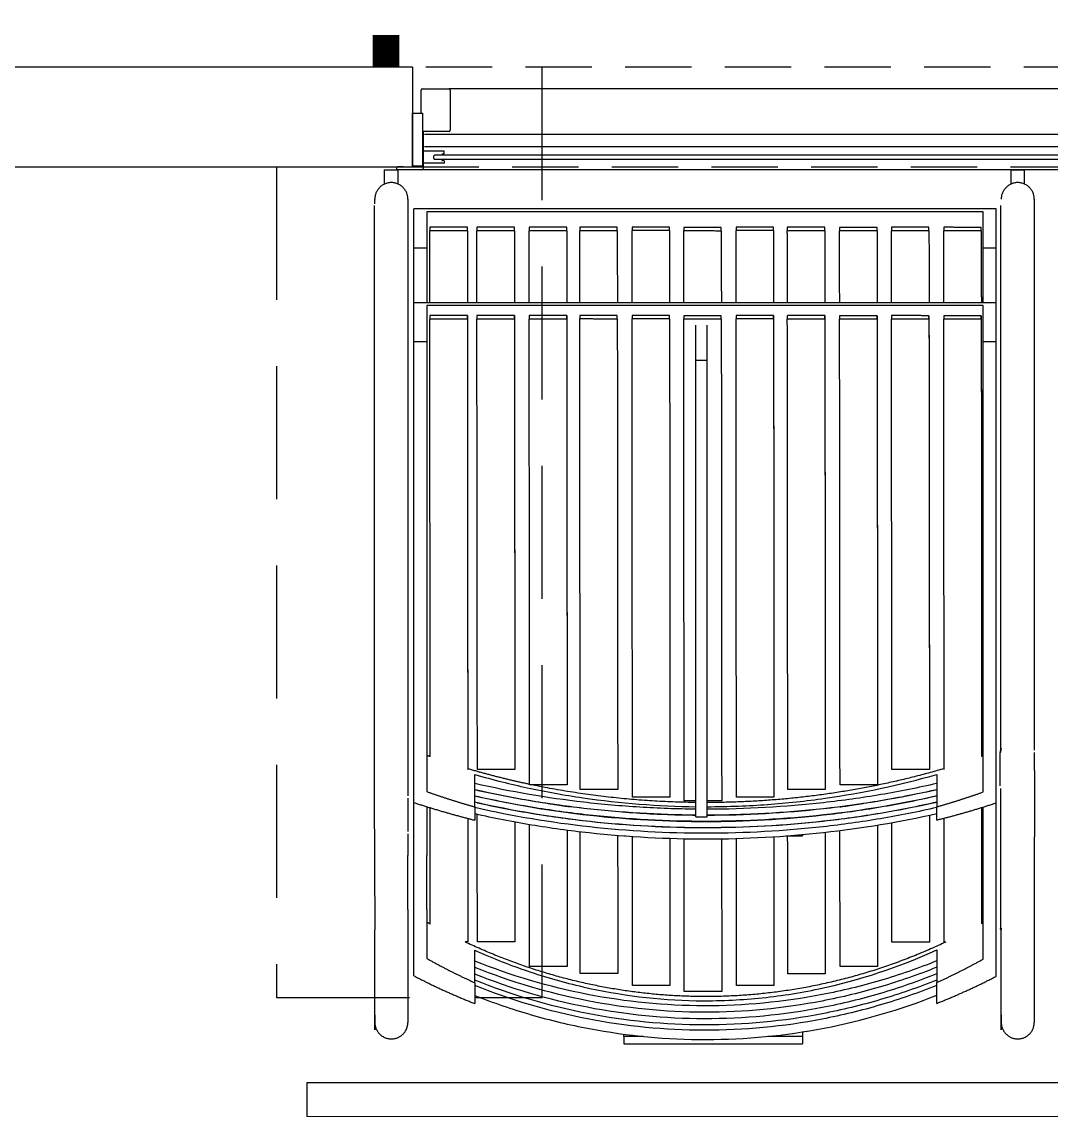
# Model space of a CAD drawing. Header units: millimetres. Extents: x 340 to 1003762, y 22 to 362022.
# Drawn here: x 585780 to 587329, y 287434 to 289082 of the extents above; entities that cross this region are included whole.
import ezdxf

# ---------------------------------------------------------------- set-up
doc = ezdxf.new("R2010")
doc.units = ezdxf.units.MM
for name, pattern in [('LSBB_P_002 - PLANTA 1° NIVEL SALA DE VENTAS$0$000_ALTILLO PROPUESTA$0$HIDDEN', [0.375, 0.25, -0.125]), ('LSBB_P_002 - PLANTA 1° NIVEL SALA DE VENTAS$0$CONTINUOS', [0]), ('LSBB_P_002 - PLANTA 1° NIVEL SALA DE VENTAS$0$DASHED', [0.75, 0.5, -0.25]), ('LSBB_P_002 - PLANTA 1° NIVEL SALA DE VENTAS$0$HIDDEN', [0.375, 0.25, -0.125]), ('LSBB_P_002 - PLANTA 1° NIVEL SALA DE VENTAS$0$HIDDEN2', [0.1875, 0.125, -0.0625])]:
    doc.linetypes.add(name, pattern=pattern)
for name, color, linetype in [('A-DEMOLICION SV', 40, 'Continuous'), ('LSBB_P_002 - PLANTA 1° NIVEL SALA DE VENTAS$0$A-DEMOLICIONES', 30, 'LSBB_P_002 - PLANTA 1° NIVEL SALA DE VENTAS$0$DASHED'), ('LSBB_P_002 - PLANTA 1° NIVEL SALA DE VENTAS$0$A-LAYOUT', 7, 'Continuous'), ('LSBB_P_002 - PLANTA 1° NIVEL SALA DE VENTAS$0$A-SALA DEFENSAS', 9, 'Continuous'), ('LSBB_P_002 - PLANTA 1° NIVEL SALA DE VENTAS$0$A-SALA-MUEB-ESPC', 1, 'Continuous'), ('LSBB_P_002 - PLANTA 1° NIVEL SALA DE VENTAS$0$A-SE CONSTRUYE RELLENO', 10, 'LSBB_P_002 - PLANTA 1° NIVEL SALA DE VENTAS$0$CONTINUOS'), ('LSBB_P_002 - PLANTA 1° NIVEL SALA DE VENTAS$0$A-VENTANAS', 8, 'Continuous'), ('LSBB_P_002 - PLANTA 1° NIVEL SALA DE VENTAS$0$CRISTAL', 2, 'Continuous'), ('LSBB_P_002 - PLANTA 1° NIVEL SALA DE VENTAS$0$PROYECCIONES', 6, 'LSBB_P_002 - PLANTA 1° NIVEL SALA DE VENTAS$0$HIDDEN'), ('LSBB_P_002 - PLANTA 1° NIVEL SALA DE VENTAS$0$TABIQUE', 3, 'Continuous'), ('LSBB_P_002 - PLANTA 1° NIVEL SALA DE VENTAS$0$VIDRIOFONDOS', 4, 'Continuous')]:
    doc.layers.add(name, color=color, linetype=linetype)

# ---------------------------------------------------------------- blocks, each defined once
blk = doc.blocks.new('LSBB_P_002 - PLANTA 1° NIVEL SALA DE VENTAS$0$A$C287752531')
at = {"color": 0, "linetype": 'ByBlock'}
for p, q in [((-0.2544, 0.0027), (-0.2544, -0.0146)), ((-0.2232, 0.0032), (-0.2539, 0.0032)), ((-0.2227, -0.0006), (-0.2227, 0.0027)), ((0.7477, -0.0006), (0.7477, 0.0027)), ((0.7482, 0.0032), (0.7789, 0.0032)), ((0.7794, 0.0027), (0.7794, -0.0146)), ((-0.2232, -0.0152), (-0.2539, -0.0152)), ((-0.2257, -0.0001), (-0.2257, -0.0008)), ((-0.2257, -0.0118), (-0.2257, -0.0112)), ((-0.2232, -0.0011), (-0.2254, -0.0011)), ((-0.2232, -0.0108), (-0.2254, -0.0108)), ((-0.2227, -0.0114), (-0.2227, -0.0146)), ((0.7477, -0.0114), (0.7477, -0.0146)), ((0.7482, -0.0011), (0.7503, -0.0011)), ((0.7482, -0.0108), (0.7503, -0.0108)), ((0.7482, -0.0152), (0.7789, -0.0152)), ((0.7507, -0.0001), (0.7507, -0.0008)), ((0.7507, -0.0118), (0.7507, -0.0112))]:
    blk.add_line(p, q, dxfattribs=at)
for centre, radius, start, end in [((-0.2539, 0.0027), 0.00054, 90, 180), ((-0.2254, -0.0001), 0.000324, 90, 180), ((-0.2232, 0.0027), 0.00054, 360, 90), ((0.7482, 0.0027), 0.00054, 90, 180), ((0.7789, 0.0027), 0.00054, 360, 90), ((-0.2539, -0.0146), 0.00054, 180, 270), ((-0.2254, -0.0008), 0.000324, 180, 270), ((-0.2254, -0.0112), 0.000324, 90, 180), ((-0.2254, -0.0118), 0.000324, 180, 270), ((-0.2232, -0.0006), 0.00054, 270, 360), ((-0.2232, -0.0114), 0.00054, 360, 90), ((-0.2232, -0.0146), 0.00054, 270, 360), ((0.7482, -0.0006), 0.00054, 180, 270), ((0.7482, -0.0114), 0.00054, 90, 180), ((0.7482, -0.0146), 0.00054, 180, 270), ((0.7503, -0.0008), 0.000324, 270, 360), ((0.7503, -0.0112), 0.000324, 360, 90), ((0.7789, -0.0146), 0.00054, 270, 360)]:
    blk.add_arc(centre, radius, start, end, dxfattribs=at)
at = {"layer": 'LSBB_P_002 - PLANTA 1° NIVEL SALA DE VENTAS$0$CRISTAL', "color": 8, "linetype": 'ByBlock'}
for p, q in [((-0.2382, -0.0039), (-0.2382, -0.008)), ((0.7621, -0.0028), (-0.2371, -0.0028)), ((-0.2371, -0.0091), (0.7621, -0.0091)), ((0.7632, -0.0039), (0.7632, -0.008))]:
    blk.add_line(p, q, dxfattribs=at)
for centre, start, end in [((-0.2371, -0.0039), 90, 180), ((-0.2371, -0.008), 180, 270), ((0.7621, -0.0039), 0, 90), ((0.7621, -0.008), 270, 0)]:
    blk.add_arc(centre, 0.00108, start, end, dxfattribs=at)
blk = doc.blocks.new('LSBB_P_002 - PLANTA 1° NIVEL SALA DE VENTAS$0$A$C1A6A4195')
at = {"color": 2}
for p, q in [((-6.3491, 0), (-6.3491, 0.0347)), ((-6.3474, 0.0364), (-6.3071, 0.0364)), ((-6.3054, 0.0347), (-6.3054, -0.0258)), ((-6.3461, -0.0283), (-6.3461, -0.0834)), ((-6.3071, -0.0276), (-6.3454, -0.0276)), ((-6.3761, -0.0808), (-6.3843, -0.0808)), ((-6.3861, -0.0825), (-6.3861, -0.0834)), ((-6.3479, -0.0852), (-6.3843, -0.0852))]:
    blk.add_line(p, q, dxfattribs=at)
for centre, radius, start, end in [((-6.3474, 0.0347), 0.00175, 90, 180), ((-6.3071, 0.0347), 0.00175, 360, 90), ((-6.3454, -0.0283), 0.000752, 90, 180), ((-6.3071, -0.0258), 0.00175, 270, 0), ((-6.3843, -0.0825), 0.00175, 90, 180), ((-6.3843, -0.0834), 0.00175, 180, 270), ((-6.3479, -0.0834), 0.00175, 270, 0)]:
    blk.add_arc(centre, radius, start, end, dxfattribs=at)
at = {"layer": 'LSBB_P_002 - PLANTA 1° NIVEL SALA DE VENTAS$0$A-VENTANAS'}
for points in [[(-1.3472, 0.0364), (-6.3071, 0.0364)], [(-1.3064, -0.0852), (-6.3478, -0.0852)]]:
    blk.add_lwpolyline(points, dxfattribs=at)
at = {"layer": 'LSBB_P_002 - PLANTA 1° NIVEL SALA DE VENTAS$0$TABIQUE', "color": 5}
for p, q in [((-6.3621, -0.08), (-6.3621, 0)), ((-6.3621, 0), (-6.3471, 0)), ((-6.3471, 0), (-6.3471, -0.08)), ((-6.3471, -0.08), (-6.3621, -0.08))]:
    blk.add_line(p, q, dxfattribs=at)
at = {"layer": 'LSBB_P_002 - PLANTA 1° NIVEL SALA DE VENTAS$0$VIDRIOFONDOS', "color": 8}
for p, q in [((-5.342, -0.0321), (-6.3441, -0.0321)), ((-5.342, -0.0505), (-6.3441, -0.0505))]:
    blk.add_line(p, q, dxfattribs=at)
at = {"layer": 'LSBB_P_002 - PLANTA 1° NIVEL SALA DE VENTAS$0$A-VENTANAS', "rotation": 180.0000015709251}
blk.add_blockref('LSBB_P_002 - PLANTA 1° NIVEL SALA DE VENTAS$0$A$C287752531', (-5.5667, -0.0723), dxfattribs=at)
blk = doc.blocks.new('LSBB_P_002 - PLANTA 1° NIVEL SALA DE VENTAS$0$PANGRANEL')
at = {"layer": 'LSBB_P_002 - PLANTA 1° NIVEL SALA DE VENTAS$0$A-SALA-MUEB-ESPC', "ltscale": 0.3}
for p, q in [((0.4839, 0.4115), (0.4835, 0.2123)), ((-0.5101, 0.3736), (-0.5091, 0.1716)), ((-0.4593, 0.202), (-0.4593, 0.2836)), ((-0.4504, 0.202), (-0.4504, 0.2836)), ((-0.4309, 0.202), (-0.4309, 0.2836)), ((-0.4257, 0.202), (-0.4258, 0.2836))]:
    blk.add_line(p, q, dxfattribs=at)
for points, degree in [([(-0.4948, 1.3156), (-0.4846, 1.3156), (-0.4745, 1.3156)], 2), ([(-0.4948, 1.3156), (-0.4948, 1.3048), (-0.4948, 1.2939)], 2), ([(-0.4745, 1.3156), (-0.4745, 1.305), (-0.4745, 1.2943)], 2), ([(0.448, 1.3156), (0.4581, 1.3156), (0.4682, 1.3156)], 2), ([(0.448, 1.3156), (0.448, 1.3048), (0.448, 1.2939)], 2), ([(0.4682, 1.3156), (0.4682, 1.305), (0.4682, 1.2943)], 2), ([(-0.5091, 1.2642), (-0.5091, 1.2678), (-0.5091, 1.2715)], 2), ([(-0.4593, 1.2715), (-0.4593, 0.8225), (-0.4593, 0.3735)], 2), ([(0.4835, 1.2715), (0.4835, 0.8567), (0.4835, 0.442)], 2), ([(-0.5101, 1.2618), (-0.5101, 0.8177), (-0.5101, 0.3736)], 2), ([(-0.4504, 1.1978), (-0.4504, 1.2272), (-0.4504, 1.2566)], 2), ([(0.4259, 1.2566), (-0.0122, 1.2566), (-0.4504, 1.2566)], 2), ([(0.4259, 1.1978), (0.4259, 1.2272), (0.4259, 1.2566)], 2), ([(0.4326, 1.2618), (0.4326, 0.852), (0.4326, 0.4423)], 2), ([(0.4065, 1.2524), (-0.0122, 1.2524), (-0.4309, 1.2524)], 2), ([(-0.4309, 1.2524), (-0.4309, 1.2251), (-0.4309, 1.1978)], 2), ([(0.4065, 1.1978), (0.4065, 1.2251), (0.4065, 1.2524)], 2), ([(-0.4263, 1.2292), (-0.4263, 1.2265), (-0.4263, 1.2239)], 2), ([(-0.3698, 1.2292), (-0.3981, 1.2292), (-0.4263, 1.2292)], 2), ([(-0.4263, 1.1154), (-0.4263, 1.1696), (-0.4263, 1.2239)], 2), ([(-0.3698, 1.2238), (-0.3981, 1.2239), (-0.4263, 1.2239)], 2), ([(-0.3698, 1.2238), (-0.3698, 1.2265), (-0.3698, 1.2292)], 2), ([(-0.3698, 1.2238), (-0.3698, 1.1696), (-0.3698, 1.1154)], 2), ([(-0.3554, 1.2292), (-0.3554, 1.2265), (-0.3554, 1.2238)], 2), ([(-0.2989, 1.2292), (-0.3271, 1.2292), (-0.3554, 1.2292)], 2), ([(-0.3553, 1.1154), (-0.3553, 1.1696), (-0.3554, 1.2238)], 2), ([(-0.2989, 1.2238), (-0.3271, 1.2238), (-0.3554, 1.2238)], 2), ([(-0.2989, 1.2238), (-0.2989, 1.2265), (-0.2989, 1.2292)], 2), ([(-0.2989, 1.2238), (-0.2988, 1.1696), (-0.2988, 1.1154)], 2), ([(-0.2767, 1.229), (-0.2767, 1.2263), (-0.2767, 1.2237)], 2), ([(-0.2202, 1.229), (-0.2484, 1.229), (-0.2767, 1.229)], 2), ([(-0.2766, 1.1154), (-0.2767, 1.1695), (-0.2767, 1.2237)], 2), ([(-0.2202, 1.2237), (-0.2484, 1.2237), (-0.2767, 1.2237)], 2), ([(-0.2202, 1.2237), (-0.2202, 1.2263), (-0.2202, 1.229)], 2), ([(-0.2202, 1.2237), (-0.2202, 1.1695), (-0.2201, 1.1154)], 2), ([(-0.2006, 1.2292), (-0.2006, 1.2266), (-0.2006, 1.2239)], 2), ([(-0.1441, 1.2292), (-0.1723, 1.2292), (-0.2006, 1.2292)], 2), ([(-0.2005, 1.1154), (-0.2006, 1.1696), (-0.2006, 1.2239)], 2), ([(-0.1441, 1.2239), (-0.1723, 1.2239), (-0.2006, 1.2239)], 2), ([(-0.1441, 1.2239), (-0.1441, 1.2265), (-0.1441, 1.2292)], 2), ([(-0.1441, 1.2239), (-0.1441, 1.1696), (-0.144, 1.1154)], 2), ([(-0.1219, 1.2294), (-0.1219, 1.2268), (-0.1219, 1.2241)], 2), ([(-0.0654, 1.2294), (-0.0937, 1.2294), (-0.1219, 1.2294)], 2), ([(-0.1218, 1.1154), (-0.1219, 1.1698), (-0.1219, 1.2241)], 2), ([(-0.0654, 1.2241), (-0.0937, 1.2241), (-0.1219, 1.2241)], 2), ([(-0.0654, 1.2241), (-0.0654, 1.2267), (-0.0654, 1.2294)], 2), ([(-0.0654, 1.2241), (-0.0654, 1.1697), (-0.0654, 1.1154)], 2), ([(-0.0441, 1.2288), (-0.0441, 1.2261), (-0.0441, 1.2235)], 2), ([(0.0124, 1.2288), (-0.0158, 1.2288), (-0.0441, 1.2288)], 2), ([(-0.044, 1.1154), (-0.0441, 1.1694), (-0.0441, 1.2235)], 2), ([(0.0124, 1.2234), (-0.0158, 1.2235), (-0.0441, 1.2235)], 2), ([(0.0124, 1.2234), (0.0124, 1.2261), (0.0124, 1.2288)], 2), ([(0.0124, 1.2234), (0.0124, 1.1694), (0.0125, 1.1154)], 2), ([(0.0346, 1.2294), (0.0346, 1.2267), (0.0346, 1.224)], 2), ([(0.0911, 1.2294), (0.0628, 1.2294), (0.0346, 1.2294)], 2), ([(0.0347, 1.1154), (0.0346, 1.1697), (0.0346, 1.224)], 2), ([(0.0911, 1.224), (0.0628, 1.224), (0.0346, 1.224)], 2), ([(0.0911, 1.224), (0.0911, 1.2267), (0.0911, 1.2294)], 2), ([(0.0911, 1.224), (0.0911, 1.1697), (0.0912, 1.1154)], 2), ([(0.1118, 1.2291), (0.1118, 1.2265), (0.1118, 1.2238)], 2), ([(0.1683, 1.2291), (0.1401, 1.2291), (0.1118, 1.2291)], 2), ([(0.1119, 1.1154), (0.1119, 1.1696), (0.1118, 1.2238)], 2), ([(0.1683, 1.2238), (0.1401, 1.2238), (0.1118, 1.2238)], 2), ([(0.1683, 1.2238), (0.1683, 1.2264), (0.1683, 1.2291)], 2), ([(0.1683, 1.2238), (0.1683, 1.1696), (0.1684, 1.1154)], 2), ([(0.1905, 1.2289), (0.1905, 1.2262), (0.1905, 1.2235)], 2), ([(0.247, 1.2288), (0.2188, 1.2289), (0.1905, 1.2289)], 2), ([(0.1906, 1.1154), (0.1905, 1.1695), (0.1905, 1.2235)], 2), ([(0.247, 1.2235), (0.2188, 1.2235), (0.1905, 1.2235)], 2), ([(0.247, 1.2235), (0.247, 1.2262), (0.247, 1.2288)], 2), ([(0.247, 1.2235), (0.247, 1.1695), (0.2471, 1.1154)], 2), ([(0.2685, 1.229), (0.2685, 1.2263), (0.2685, 1.2236)], 2), ([(0.325, 1.229), (0.2968, 1.229), (0.2685, 1.229)], 2), ([(0.2686, 1.1154), (0.2686, 1.1695), (0.2685, 1.2236)], 2), ([(0.325, 1.2236), (0.2968, 1.2236), (0.2686, 1.2236)], 2), ([(0.325, 1.2236), (0.325, 1.2263), (0.325, 1.229)], 2), ([(0.325, 1.2236), (0.3251, 1.1695), (0.3251, 1.1154)], 2), ([(0.3472, 1.229), (0.3472, 1.2263), (0.3472, 1.2236)], 2), ([(0.4037, 1.2289), (0.3755, 1.2289), (0.3472, 1.229)], 2), ([(0.3473, 1.1154), (0.3473, 1.1695), (0.3472, 1.2236)], 2), ([(0.4037, 1.2236), (0.3755, 1.2236), (0.3472, 1.2236)], 2), ([(0.4037, 1.2236), (0.4037, 1.2263), (0.4037, 1.2289)], 2), ([(0.4037, 1.2236), (0.4038, 1.1695), (0.4038, 1.1154)], 2), ([(-0.4504, 1.1154), (-0.4504, 1.1566), (-0.4504, 1.1978)], 2), ([(-0.4309, 1.1978), (-0.4406, 1.1978), (-0.4504, 1.1978)], 2), ([(-0.4309, 1.1978), (-0.4309, 1.1566), (-0.4309, 1.1154)], 2), ([(0.4065, 1.1154), (0.4065, 1.1566), (0.4065, 1.1978)], 2), ([(0.4259, 1.1978), (0.4162, 1.1978), (0.4065, 1.1978)], 2), ([(0.4259, 1.1154), (0.4259, 1.1566), (0.4259, 1.1978)], 2), ([(-0.4504, 1.0568), (-0.4504, 1.0861), (-0.4504, 1.1154)], 2), ([(0.4259, 1.1154), (-0.0122, 1.1154), (-0.4504, 1.1154)], 2), ([(0.4065, 1.1113), (-0.0122, 1.1113), (-0.4309, 1.1113)], 2), ([(-0.4309, 1.1113), (-0.4309, 1.084), (-0.4309, 1.0568)], 2), ([(0.4065, 1.0568), (0.4065, 1.084), (0.4065, 1.1113)], 2), ([(0.4259, 1.0568), (0.4259, 1.0861), (0.4259, 1.1154)], 2), ([(-0.4263, 1.0962), (-0.4263, 1.0936), (-0.4263, 1.0909)], 2), ([(-0.3698, 1.0962), (-0.3981, 1.0962), (-0.4263, 1.0962)], 2), ([(-0.4257, 0.4323), (-0.426, 0.7616), (-0.4263, 1.0909)], 2), ([(-0.3698, 1.0909), (-0.3981, 1.0909), (-0.4263, 1.0909)], 2), ([(-0.3698, 1.0909), (-0.3698, 1.0936), (-0.3698, 1.0962)], 2), ([(-0.3698, 1.0962), (-0.3695, 0.7572), (-0.3692, 0.4181)], 2), ([(-0.3698, 1.0909), (-0.3695, 0.752), (-0.3692, 0.413)], 2), ([(-0.3554, 1.0962), (-0.3554, 1.0936), (-0.3554, 1.0909)], 2), ([(-0.3547, 0.413), (-0.3551, 0.752), (-0.3554, 1.0909)], 2), ([(-0.2989, 1.0909), (-0.3271, 1.0909), (-0.3554, 1.0909)], 2), ([(-0.2989, 1.0962), (-0.3271, 1.0962), (-0.3553, 1.0962)], 2), ([(-0.2989, 1.0909), (-0.2989, 1.0935), (-0.2989, 1.0962)], 2), ([(-0.2989, 1.0962), (-0.2986, 0.7571), (-0.2983, 0.4181)], 2), ([(-0.2989, 1.0909), (-0.2986, 0.752), (-0.2983, 0.413)], 2), ([(-0.2767, 1.0961), (-0.2767, 1.0935), (-0.2767, 1.0908)], 2), ([(-0.2202, 1.0961), (-0.2484, 1.0961), (-0.2767, 1.0961)], 2), ([(-0.2761, 0.3898), (-0.2764, 0.7403), (-0.2767, 1.0908)], 2), ([(-0.2202, 1.0908), (-0.2484, 1.0908), (-0.2767, 1.0908)], 2), ([(-0.2202, 1.0908), (-0.2202, 1.0934), (-0.2202, 1.0961)], 2), ([(-0.2202, 1.0961), (-0.2199, 0.7455), (-0.2196, 0.3949)], 2), ([(-0.2202, 1.0908), (-0.2199, 0.7403), (-0.2196, 0.3898)], 2), ([(-0.2006, 1.0962), (-0.2006, 1.0936), (-0.2006, 1.091)], 2), ([(-0.1441, 1.0962), (-0.1723, 1.0962), (-0.2006, 1.0962)], 2), ([(-0.2, 0.3828), (-0.2003, 0.7369), (-0.2006, 1.091)], 2), ([(-0.1441, 1.0909), (-0.1723, 1.091), (-0.2006, 1.091)], 2), ([(-0.1441, 1.0909), (-0.1441, 1.0936), (-0.1441, 1.0962)], 2), ([(-0.1441, 1.0909), (-0.1438, 0.7369), (-0.1435, 0.3828)], 2), ([(-0.1219, 1.0963), (-0.1219, 1.0937), (-0.1219, 1.0911)], 2), ([(-0.0654, 1.0963), (-0.0937, 1.0963), (-0.1219, 1.0963)], 2), ([(-0.1213, 0.3715), (-0.1216, 0.7313), (-0.1219, 1.0911)], 2), ([(-0.0654, 1.0911), (-0.0937, 1.0911), (-0.1219, 1.0911)], 2), ([(-0.0654, 1.0911), (-0.0654, 1.0937), (-0.0654, 1.0963)], 2), ([(-0.0654, 1.0911), (-0.0651, 0.7313), (-0.0648, 0.3715)], 2), ([(-0.0441, 1.0959), (-0.0441, 1.0933), (-0.0441, 1.0907)], 2), ([(0.0124, 1.0959), (-0.0158, 1.0959), (-0.0441, 1.0959)], 2), ([(-0.0435, 0.3659), (-0.0438, 0.7283), (-0.0441, 1.0907)], 2), ([(0.0124, 1.0907), (-0.0158, 1.0907), (-0.0441, 1.0907)], 2), ([(0.0124, 1.0907), (0.0124, 1.0933), (0.0124, 1.0959)], 2), ([(0.0124, 1.0907), (0.0127, 0.7283), (0.013, 0.3659)], 2), ([(0.0346, 1.0963), (0.0346, 1.0937), (0.0346, 1.0911)], 2), ([(0.0911, 1.0963), (0.0629, 1.0963), (0.0346, 1.0963)], 2), ([(0.0352, 0.3715), (0.0349, 0.7313), (0.0346, 1.0911)], 2), ([(0.0911, 1.091), (0.0629, 1.0911), (0.0346, 1.0911)], 2), ([(0.0911, 1.091), (0.0911, 1.0937), (0.0911, 1.0963)], 2), ([(0.0911, 1.0963), (0.0914, 0.7364), (0.0917, 0.3766)], 2), ([(0.0911, 1.091), (0.0914, 0.7312), (0.0917, 0.3714)], 2), ([(0.1118, 1.0962), (0.1118, 1.0935), (0.1118, 1.0909)], 2), ([(0.1125, 0.3828), (0.1121, 0.7368), (0.1118, 1.0909)], 2), ([(0.1683, 1.0909), (0.1401, 1.0909), (0.1118, 1.0909)], 2), ([(0.1683, 1.0961), (0.1401, 1.0961), (0.1119, 1.0962)], 2), ([(0.1683, 1.0909), (0.1683, 1.0935), (0.1683, 1.0961)], 2), ([(0.1683, 1.0961), (0.1686, 0.742), (0.1689, 0.3879)], 2), ([(0.1683, 1.0909), (0.1686, 0.7368), (0.1689, 0.3827)], 2), ([(0.1905, 1.096), (0.1905, 1.0934), (0.1905, 1.0907)], 2), ([(0.247, 1.096), (0.2188, 1.096), (0.1905, 1.096)], 2), ([(0.1911, 0.3897), (0.1908, 0.7402), (0.1905, 1.0907)], 2), ([(0.247, 1.0907), (0.2188, 1.0907), (0.1905, 1.0907)], 2), ([(0.247, 1.0907), (0.247, 1.0933), (0.247, 1.096)], 2), ([(0.247, 1.096), (0.2473, 0.7454), (0.2476, 0.3948)], 2), ([(0.247, 1.0907), (0.2473, 0.7402), (0.2476, 0.3897)], 2), ([(0.2685, 1.0961), (0.2685, 1.0934), (0.2685, 1.0908)], 2), ([(0.325, 1.096), (0.2968, 1.096), (0.2686, 1.0961)], 2), ([(0.2692, 0.4129), (0.2689, 0.7519), (0.2685, 1.0908)], 2), ([(0.325, 1.0908), (0.2968, 1.0908), (0.2686, 1.0908)], 2), ([(0.325, 1.0908), (0.325, 1.0934), (0.325, 1.096)], 2), ([(0.325, 1.096), (0.3254, 0.757), (0.3257, 0.418)], 2), ([(0.325, 1.0908), (0.3254, 0.7518), (0.3257, 0.4129)], 2), ([(0.3472, 1.096), (0.3472, 1.0934), (0.3472, 1.0908)], 2), ([(0.3479, 0.4129), (0.3475, 0.7518), (0.3472, 1.0908)], 2), ([(0.4037, 1.096), (0.3755, 1.096), (0.3473, 1.096)], 2), ([(0.4037, 1.0908), (0.3755, 1.0908), (0.3473, 1.0908)], 2), ([(0.4037, 1.0908), (0.4037, 1.0934), (0.4037, 1.096)], 2), ([(0.4037, 1.096), (0.404, 0.7644), (0.4043, 0.4327)], 2), ([(0.4037, 1.0908), (0.404, 0.7617), (0.4043, 0.4327)], 2), ([(-0.0257, 1.0289), (-0.0257, 1.0553), (-0.0257, 1.0817)], 2), ([(-0.009, 1.0289), (-0.009, 1.0553), (-0.009, 1.0817)], 2), ([(-0.4504, 0.3632), (-0.4504, 0.71), (-0.4504, 1.0568)], 2), ([(-0.4309, 1.0568), (-0.4406, 1.0568), (-0.4504, 1.0568)], 2), ([(-0.4309, 1.0568), (-0.4309, 0.7182), (-0.4309, 0.3797)], 2), ([(0.4065, 0.3791), (0.4065, 0.7179), (0.4065, 1.0568)], 2), ([(0.4259, 1.0568), (0.4162, 1.0568), (0.4065, 1.0568)], 2), ([(0.4259, 0.3626), (0.4259, 0.7097), (0.4259, 1.0568)], 2), ([(-0.0257, 1.0289), (-0.0174, 1.0289), (-0.009, 1.0289)], 2), ([(-0.0257, 0.3418), (-0.0257, 0.6854), (-0.0257, 1.0289)], 2), ([(-0.009, 0.3418), (-0.009, 0.6854), (-0.009, 1.0289)], 2), ([(0.4321, 0.3882), (0.4321, 0.4133), (0.4321, 0.4385)], 2), ([(0.4839, 0.4115), (0.4839, 0.425), (0.4839, 0.4385)], 2), ([(-0.3692, 0.413), (-0.3693, 0.413), (-0.3694, 0.413)], 2), ([(-0.2983, 0.413), (-0.3265, 0.413), (-0.3547, 0.413)], 2), ([(0.3257, 0.4129), (0.2974, 0.4129), (0.2692, 0.4129)], 2), ([(-0.3585, 0.3566), (-0.3585, 0.381), (-0.3585, 0.4054)], 2), ([(0.3367, 0.4056), (0.3367, 0.3812), (0.3367, 0.3568)], 2), ([(-0.3549, 0.3816), (-0.3549, 0.3818), (-0.3549, 0.3819)], 2), ([(-0.2196, 0.3898), (-0.2478, 0.3898), (-0.2761, 0.3898)], 2), ([(-0.1435, 0.3828), (-0.1717, 0.3828), (-0.2, 0.3828)], 2), ([(0.1689, 0.3827), (0.1407, 0.3828), (0.1125, 0.3828)], 2), ([(0.2476, 0.3897), (0.2194, 0.3897), (0.1911, 0.3897)], 2), ([(0.3255, 0.3804), (0.3255, 0.3802), (0.3255, 0.3801)], 2), ([(0.4326, 0.3844), (0.4326, 0.279), (0.4326, 0.1736)], 2), ([(-0.4588, 0.3195), (-0.4588, 0.3447), (-0.4588, 0.3699)], 2), ([(-0.4504, 0.2836), (-0.4504, 0.3234), (-0.4504, 0.3632)], 2), ([(-0.3549, 0.372), (-0.3549, 0.3723), (-0.3549, 0.3726)], 2), ([(-0.2984, 0.3704), (-0.2984, 0.3702), (-0.2984, 0.37)], 2), ([(-0.2762, 0.366), (-0.2762, 0.3663), (-0.2762, 0.3665)], 2), ([(-0.0648, 0.3715), (-0.093, 0.3715), (-0.1213, 0.3715)], 2), ([(-0.0257, 0.3659), (-0.0346, 0.3659), (-0.0435, 0.3659)], 2), ([(0.013, 0.3659), (0.002, 0.3659), (-0.009, 0.3659)], 2), ([(0.0917, 0.3714), (0.0635, 0.3714), (0.0352, 0.3715)], 2), ([(0.2475, 0.3655), (0.2475, 0.3652), (0.2475, 0.365)], 2), ([(0.269, 0.3687), (0.269, 0.369), (0.269, 0.3692)], 2), ([(0.3255, 0.3711), (0.3255, 0.3708), (0.3255, 0.3705)], 2), ([(-0.4309, 0.3569), (-0.4309, 0.3203), (-0.4309, 0.2836)], 2), ([(-0.4258, 0.2836), (-0.4258, 0.3195), (-0.4258, 0.3554)], 2), ([(-0.3585, 0.3566), (-0.3585, 0.3466), (-0.3585, 0.3367)], 2), ([(-0.2984, 0.3611), (-0.2984, 0.3607), (-0.2984, 0.3604)], 2), ([(-0.2984, 0.3515), (-0.2984, 0.3513), (-0.2984, 0.3512)], 2), ([(-0.2762, 0.3564), (-0.2762, 0.3568), (-0.2762, 0.3572)], 2), ([(-0.2762, 0.3473), (-0.2762, 0.3474), (-0.2762, 0.3476)], 2), ([(-0.2197, 0.3576), (-0.2197, 0.3575), (-0.2197, 0.3575)], 2), ([(-0.2197, 0.3488), (-0.2197, 0.3483), (-0.2197, 0.3478)], 2), ([(-0.2001, 0.3454), (-0.2001, 0.3459), (-0.2001, 0.3463)], 2), ([(-0.1344, 0.3486), (-0.1344, 0.3489), (-0.1344, 0.3493)], 2), ([(0.1344, 0.3512), (0.1344, 0.3508), (0.1344, 0.3505)], 2), ([(0.191, 0.3471), (0.191, 0.3475), (0.191, 0.348)], 2), ([(0.2475, 0.3562), (0.2475, 0.3558), (0.2475, 0.3554)], 2), ([(0.2475, 0.3466), (0.2475, 0.3464), (0.2475, 0.3462)], 2), ([(0.2691, 0.3591), (0.2691, 0.3595), (0.2691, 0.3599)], 2), ([(0.2691, 0.35), (0.2691, 0.3501), (0.2691, 0.3503)], 2), ([(0.3255, 0.3615), (0.3255, 0.3614), (0.3255, 0.3613)], 2), ([(0.3367, 0.3369), (0.3367, 0.3468), (0.3367, 0.3568)], 2), ([(0.4042, 0.3557), (0.4043, 0.2683), (0.4043, 0.181)], 2), ([(0.4065, 0.1276), (0.4065, 0.242), (0.4065, 0.3564)], 2), ([(0.4259, 0.1016), (0.4259, 0.2321), (0.4259, 0.3626)], 2), ([(-0.3693, 0.3394), (-0.3693, 0.2464), (-0.3692, 0.1534)], 2), ([(-0.3547, 0.1534), (-0.3548, 0.2496), (-0.3549, 0.3457)], 2), ([(-0.2984, 0.3343), (-0.2983, 0.2438), (-0.2983, 0.1534)], 2), ([(-0.2761, 0.1167), (-0.2761, 0.2235), (-0.2762, 0.3304)], 2), ([(-0.2197, 0.3392), (-0.2197, 0.3389), (-0.2197, 0.3387)], 2), ([(-0.2001, 0.3362), (-0.2001, 0.3365), (-0.2001, 0.3367)], 2), ([(-0.1436, 0.3407), (-0.1436, 0.3402), (-0.1436, 0.3397)], 2), ([(-0.1436, 0.3311), (-0.1436, 0.3308), (-0.1436, 0.3305)], 2), ([(-0.1344, 0.3389), (-0.1344, 0.3395), (-0.1344, 0.34)], 2), ([(-0.1344, 0.3298), (-0.1344, 0.3301), (-0.1344, 0.3304)], 2), ([(-0.0257, 0.3418), (-0.0174, 0.3418), (-0.009, 0.3418)], 2), ([(0.1344, 0.3419), (0.1344, 0.3414), (0.1344, 0.3408)], 2), ([(0.1344, 0.3323), (0.1344, 0.332), (0.1344, 0.3317)], 2), ([(0.1688, 0.3454), (0.1688, 0.3449), (0.1688, 0.3444)], 2), ([(0.1688, 0.3357), (0.1688, 0.3355), (0.1688, 0.3352)], 2), ([(0.191, 0.3379), (0.191, 0.3382), (0.191, 0.3384)], 2), ([(0.2692, 0.1532), (0.2691, 0.2431), (0.2691, 0.3331)], 2), ([(0.3256, 0.3443), (0.3256, 0.2487), (0.3257, 0.1532)], 2), ([(0.3479, 0.1532), (0.3478, 0.2464), (0.3477, 0.3397)], 2), ([(-0.4593, 0.3159), (-0.4593, 0.2998), (-0.4593, 0.2836)], 2), ([(-0.2197, 0.3219), (-0.2196, 0.2193), (-0.2196, 0.1167)], 2), ([(-0.2, 0.1057), (-0.2, 0.2126), (-0.2001, 0.3195)], 2), ([(-0.1436, 0.3139), (-0.1435, 0.2098), (-0.1435, 0.1057)], 2), ([(0.1344, 0.315), (0.1344, 0.314), (0.1344, 0.313)], 2), ([(0.1688, 0.3185), (0.1689, 0.2121), (0.1689, 0.1056)], 2), ([(0.1911, 0.1165), (0.1911, 0.2189), (0.191, 0.3212)], 2), ([(0.2475, 0.3294), (0.2476, 0.2229), (0.2476, 0.1165)], 2), ([(-0.1344, 0.3132), (-0.1344, 0.3131), (-0.1344, 0.313)], 2), ([(-0.1344, 0.313), (-0.1333, 0.313), (-0.1321, 0.313)], 2), ([(-0.1213, 0.0878), (-0.1213, 0.2), (-0.1214, 0.3122)], 2), ([(-0.0649, 0.3094), (-0.0648, 0.1986), (-0.0648, 0.0877)], 2), ([(-0.0435, 0.079), (-0.0435, 0.1939), (-0.0436, 0.3088)], 2), ([(0.0129, 0.3087), (0.013, 0.1938), (0.013, 0.079)], 2), ([(0.0352, 0.0877), (0.0352, 0.1984), (0.0351, 0.3092)], 2), ([(0.0916, 0.3118), (0.0917, 0.1997), (0.0917, 0.0877)], 2), ([(0.1095, 0.313), (0.122, 0.313), (0.1344, 0.313)], 2), ([(0.1125, 0.1056), (0.1124, 0.2093), (0.1123, 0.313)], 2), ([(-0.4593, 0.202), (-0.4593, 0.1455), (-0.4593, 0.0889), (-0.4593, 0.0323)], 3), ([(-0.4504, 0.1025), (-0.4504, 0.1523), (-0.4504, 0.202)], 2), ([(-0.4309, 0.202), (-0.4309, 0.1653), (-0.4309, 0.1286)], 2), ([(-0.4257, 0.1803), (-0.4257, 0.1912), (-0.4257, 0.202)], 2), ([(0.4835, 0.2123), (0.4835, 0.1523), (0.4835, 0.0923), (0.4835, 0.0323)], 3), ([(-0.3692, 0.1534), (-0.3712, 0.1534), (-0.3732, 0.1534)], 2), ([(-0.2983, 0.1534), (-0.3265, 0.1534), (-0.3547, 0.1534)], 2), ([(0.3257, 0.1532), (0.2974, 0.1532), (0.2692, 0.1532)], 2), ([(0.3502, 0.1532), (0.349, 0.1532), (0.3479, 0.1532)], 2), ([(-0.3585, 0.092), (-0.3585, 0.1165), (-0.3585, 0.141)], 2), ([(0.3367, 0.1414), (0.3367, 0.1169), (0.3367, 0.0924)], 2), ([(-0.2196, 0.1167), (-0.2478, 0.1167), (-0.2761, 0.1167)], 2), ([(0.2476, 0.1165), (0.2194, 0.1165), (0.1911, 0.1165)], 2), ([(-0.1435, 0.1057), (-0.1717, 0.1057), (-0.2, 0.1057)], 2), ([(0.1689, 0.1056), (0.1407, 0.1056), (0.1125, 0.1056)], 2), ([(-0.3585, 0.092), (-0.3585, 0.0763), (-0.3585, 0.0606)], 2), ([(-0.0648, 0.0877), (-0.093, 0.0877), (-0.1213, 0.0878)], 2), ([(0.0917, 0.0877), (0.0635, 0.0877), (0.0352, 0.0877)], 2), ([(0.3367, 0.0609), (0.3367, 0.0766), (0.3367, 0.0924)], 2), ([(0.013, 0.079), (-0.0152, 0.079), (-0.0435, 0.079)], 2), ([(-0.5091, 0.0323), (-0.5091, 0.0722), (-0.5091, -0.0075), (-0.5091, 0.0323)], 3), ([(0.4337, 0.0323), (0.4337, 0.0722), (0.4337, -0.0075), (0.4337, 0.0323)], 3), ([(0.1344, 0.0179), (0.1344, 0.0146), (0.1344, 0.0112)], 2), ([(-0.1344, 0.0112), (-0.1344, 0.013), (-0.1344, 0.0147)], 2), ([(-0.1344, 0.0112), (-0.1344, 0.0103), (-0.1344, 0.0094)], 2), ([(-0.1051, 0.0112), (-0.1198, 0.0112), (-0.1344, 0.0112)], 2), ([(-0.1344, 0.0094), (-0.1344, 0.0047), (-0.1344, 0)], 2), ([(-0.1344, 0), (0, 0), (0.1344, 0)], 2), ([(0.1344, 0.0112), (0.1085, 0.0112), (0.0826, 0.0112)], 2), ([(0.1344, 0.0112), (0.1344, 0.0103), (0.1344, 0.0094)], 2), ([(0.1344, 0.0094), (0.1344, 0.0047), (0.1344, 0)], 2)]:
    blk.add_open_spline(points, degree=degree, dxfattribs=at)
for points, weights, degree in [([(-0.4842, 1.2963), (-0.509, 1.2963), (-0.5091, 1.2715)], [1, 0.70839372323, 1], 2), ([(-0.4593, 1.2715), (-0.4594, 1.2963), (-0.4842, 1.2963)], [1, 0.70839372323, 1], 2), ([(0.4586, 1.2963), (0.4338, 1.2963), (0.4337, 1.2715)], [1, 0.708393723183, 1], 2), ([(0.4835, 1.2715), (0.4834, 1.2963), (0.4586, 1.2963)], [1, 0.708393723183, 1], 2), ([(-0.4257, 0.4323), (-0.4283, 0.4332), (-0.4309, 0.4341)], [1, 0.999997179747, 1], 2), ([(0.4065, 0.4335), (0.4054, 0.4331), (0.4043, 0.4327)], [1, 0.999999491863, 1], 2), ([(0.4337, 0.445), (0.4321, 0.4419), (0.4321, 0.4385)], [1, 0.97396979619, 1], 2), ([(0.4331, 0.4385), (0.4331, 0.4405), (0.4337, 0.4423)], [1, 0.990177232857, 1], 2), ([(-0.2761, 0.3906), (-0.3231, 0.4005), (-0.3692, 0.4141)], [1, 0.999222262993, 1], 2), ([(0.3479, 0.4144), (0.1759, 0.3635), (-0.009, 0.3632)], [0.993618966168, 0.978553440339, 0.998135968713], 2), ([(-0.4309, 0.3797), (-0.3951, 0.367), (-0.3585, 0.3566)], [1, 0.999477631211, 1], 2), ([(-0.0257, 0.3633), (-0.1503, 0.3646), (-0.2722, 0.3898)], [1, 0.995334978699, 1], 2), ([(-0.4504, 0.3632), (-0.405, 0.3483), (-0.3585, 0.3367)], [1, 0.999334125474, 1], 2), ([(0.3367, 0.3568), (0.372, 0.3668), (0.4065, 0.3791)], [1, 0.99951055116, 1], 2), ([(-0.2492, 0.3622), (-0.2328, 0.3595), (-0.2164, 0.3571)], [1, 0.999930001632, 1], 2), ([(0.191, 0.3567), (0.2088, 0.3593), (0.2266, 0.3622)], [1, 0.999917517647, 1], 2), ([(0.3367, 0.3369), (0.3818, 0.3481), (0.4259, 0.3626)], [1, 0.999371620201, 1], 2), ([(-0.4257, 0.1803), (-0.4283, 0.1817), (-0.4309, 0.1832)], [1, 0.99999482235, 1], 2), ([(0.4065, 0.1822), (0.4054, 0.1816), (0.4043, 0.181)], [1, 0.999999065219, 1], 2), ([(0.4338, 0.1716), (0.4327, 0.1723), (0.4326, 0.1736)], [1, 0.90440250158, 1], 2), ([(0.4337, 0.1742), (0.4337, 0.1729), (0.4338, 0.1716)], [1, 0.999096636263, 1], 2), ([(-0.0256, 0.0713), (-0.2058, 0.0744), (-0.3732, 0.1534)], [1, 0.980569565077, 0.994144244111], 2), ([(0.3502, 0.1532), (0.1692, 0.0679), (-0.0256, 0.0713)], [0.993825761019, 0.977720148767, 1], 2), ([(-0.4309, 0.1286), (-0.3955, 0.1087), (-0.3585, 0.092)], [1, 0.99899548358, 1], 2), ([(0.3367, 0.0924), (0.3724, 0.1085), (0.4065, 0.1276)], [1, 0.999058129911, 1], 2), ([(-0.4504, 0.1025), (-0.4056, 0.0792), (-0.3585, 0.0606)], [1, 0.998664574138, 1], 2), ([(0.3367, 0.0609), (0.3823, 0.079), (0.4259, 0.1016)], [1, 0.998738910732, 1], 2), ([(-0.5091, 0.0323), (-0.509, 0.0075), (-0.4842, 0.0075)], [1, 0.708388101313, 1], 2), ([(-0.5091, 0.0323), (-0.5091, 0.0323), (-0.5091, 0.0323), (-0.5091, 0.0323)], [1, 0.999999988974, 0.999999988974, 1], 3), ([(-0.4842, 0.0075), (-0.4594, 0.0075), (-0.4593, 0.0323)], [1, 0.708388101313, 1], 2), ([(0.4337, 0.0323), (0.4338, 0.0075), (0.4586, 0.0075)], [1, 0.708388101327, 1], 2), ([(0.4337, 0.0323), (0.4337, 0.0323), (0.4337, 0.0323), (0.4337, 0.0323)], [1, 0.999999988969, 0.999999988969, 1], 3), ([(0.4586, 0.0075), (0.4834, 0.0075), (0.4835, 0.0323)], [1, 0.708388101327, 1], 2)]:
    blk.add_rational_spline(points, weights, degree=degree, dxfattribs=at)
for points, knots in [([(-0.3585, 0.4054), (-0.3449, 0.4015), (-0.3187, 0.3944), (-0.2646, 0.3818), (-0.1679, 0.3643), (-0.0826, 0.3577), (-0.0257, 0.357)], [0, 0, 0, 0, 4.278883, 8.174437, 16.731747, 33.872285, 33.872285, 33.872285, 33.872285]), ([(-0.009, 0.357), (0.0068, 0.357), (0.0372, 0.3576), (0.0965, 0.3609), (0.197, 0.3717), (0.2816, 0.3897), (0.3367, 0.4056)], [0, 0, 0, 0, 4.753959, 9.159612, 17.902137, 35.169841, 35.169841, 35.169841, 35.169841]), ([(-0.0257, 0.3532), (-0.04, 0.3533), (-0.0682, 0.354), (-0.1246, 0.3567), (-0.2219, 0.3653), (-0.3045, 0.3794), (-0.3585, 0.3918)], [0, 0, 0, 0, 4.282354, 8.502154, 17.008774, 33.708318, 33.708318, 33.708318, 33.708318]), ([(-0.3585, 0.3827), (-0.3452, 0.3797), (-0.3184, 0.374), (-0.2638, 0.364), (-0.1666, 0.3503), (-0.0822, 0.3452), (-0.0257, 0.3447)], [0, 0, 0, 0, 4.124725, 8.260871, 16.693433, 33.699898, 33.699898, 33.699898, 33.699898]), ([(-0.0257, 0.3439), (-0.04, 0.344), (-0.0682, 0.3446), (-0.1246, 0.3474), (-0.2219, 0.356), (-0.3045, 0.3701), (-0.3585, 0.3825)], [0, 0, 0, 0, 4.282354, 8.502154, 17.008774, 33.708318, 33.708318, 33.708318, 33.708318]), ([(0.3367, 0.3919), (0.3228, 0.3887), (0.2948, 0.3827), (0.2382, 0.3723), (0.1372, 0.3581), (0.0496, 0.3532), (-0.009, 0.3531)], [0, 0, 0, 0, 4.298635, 8.600345, 17.357149, 35.003274, 35.003274, 35.003274, 35.003274]), ([(-0.009, 0.3447), (0.006, 0.3447), (0.035, 0.3451), (0.0936, 0.3476), (0.1944, 0.3559), (0.2805, 0.3702), (0.3367, 0.3829)], [0, 0, 0, 0, 4.525522, 8.748554, 17.648753, 34.996365, 34.996365, 34.996365, 34.996365]), ([(0.3367, 0.3826), (0.3228, 0.3794), (0.2948, 0.3734), (0.2382, 0.363), (0.1372, 0.3488), (0.0496, 0.3439), (-0.009, 0.3438)], [0, 0, 0, 0, 4.298635, 8.600345, 17.357149, 35.003274, 35.003274, 35.003274, 35.003274]), ([(-0.3585, 0.3734), (-0.3303, 0.367), (-0.2732, 0.3559), (-0.1571, 0.34), (-0.01, 0.3322), (0.1655, 0.3418), (0.2805, 0.3608), (0.3367, 0.3736)], [0, 0, 0, 0, 8.71262, 17.522067, 35.305175, 53.028649, 70.376261, 70.376261, 70.376261, 70.376261]), ([(0.3367, 0.373), (0.3086, 0.3665), (0.2518, 0.3553), (0.1362, 0.3391), (-0.0687, 0.3278), (-0.2445, 0.3467), (-0.3585, 0.3728)], [0, 0, 0, 0, 8.675858, 17.432702, 35.159648, 70.391591, 70.391591, 70.391591, 70.391591]), ([(0.3367, 0.3639), (0.3086, 0.3574), (0.2518, 0.3461), (0.1362, 0.3299), (-0.0687, 0.3187), (-0.2445, 0.3376), (-0.3585, 0.3637)], [0, 0, 0, 0, 8.675858, 17.432702, 35.159648, 70.391625, 70.391625, 70.391625, 70.391625]), ([(-0.3549, 0.363), (-0.3271, 0.3568), (-0.2708, 0.3459), (-0.1558, 0.3303), (-0.0095, 0.3226), (0.1655, 0.3322), (0.2805, 0.3512), (0.3367, 0.364)], [0, 0, 0, 0, 8.560988, 17.295221, 34.927762, 52.651235, 69.998847, 69.998847, 69.998847, 69.998847]), ([(0.3367, 0.3558), (0.3086, 0.3493), (0.2518, 0.338), (0.1362, 0.3218), (-0.0687, 0.3106), (-0.2445, 0.3295), (-0.3585, 0.3556)], [0, 0, 0, 0, 8.675858, 17.432702, 35.159648, 70.391591, 70.391591, 70.391591, 70.391591]), ([(-0.3585, 0.3466), (-0.3303, 0.3402), (-0.2732, 0.329), (-0.1571, 0.3131), (-0.01, 0.3053), (0.1655, 0.3149), (0.2805, 0.334), (0.3367, 0.3467)], [0, 0, 0, 0, 8.71262, 17.522067, 35.305175, 53.028649, 70.376261, 70.376261, 70.376261, 70.376261]), ([(-0.5091, 0.0323), (-0.5091, 0.0323), (-0.5091, 0.0413), (-0.5091, 0.0859), (-0.5091, 0.1425), (-0.5091, 0.1716)], [9.02813, 9.02813, 9.02813, 9.02813, 28.890017, 58.839943, 81.347284, 81.347284, 81.347284, 81.347284]), ([(0.4337, 0.0323), (0.4337, 0.0323), (0.4337, 0.0413), (0.4337, 0.0859), (0.4337, 0.1425), (0.4337, 0.1716)], [9.02813, 9.02813, 9.02813, 9.02813, 28.890017, 58.839943, 81.347284, 81.347284, 81.347284, 81.347284]), ([(-0.3585, 0.141), (-0.345, 0.1349), (-0.3189, 0.1238), (-0.265, 0.1041), (-0.169, 0.0767), (-0.0828, 0.066), (-0.0256, 0.065)], [0, 0, 0, 0, 4.486858, 8.52788, 17.284603, 34.535715, 34.535715, 34.535715, 34.535715]), ([(-0.0256, 0.065), (-0.0092, 0.0648), (0.0222, 0.0652), (0.0841, 0.0695), (0.1911, 0.086), (0.2799, 0.1155), (0.3367, 0.1414)], [34.535715, 34.535715, 34.535715, 34.535715, 39.476777, 43.983317, 53.237113, 72.020522, 72.020522, 72.020522, 72.020522]), ([(0.3367, 0.1248), (0.3089, 0.1137), (0.2522, 0.094), (0.136, 0.0657), (-0.0126, 0.0515), (-0.1901, 0.069), (-0.3038, 0.1026), (-0.3585, 0.1245)], [0, 0, 0, 0, 9.015105, 18.051679, 35.99114, 53.775372, 71.545035, 71.545035, 71.545035, 71.545035]), ([(0.3367, 0.1153), (0.3089, 0.1041), (0.2522, 0.0844), (0.136, 0.0561), (-0.0126, 0.0419), (-0.1901, 0.0594), (-0.3038, 0.0931), (-0.3585, 0.115)], [0, 0, 0, 0, 9.015105, 18.051679, 35.99114, 53.775372, 71.545035, 71.545035, 71.545035, 71.545035]), ([(0.3367, 0.1054), (0.3089, 0.0942), (0.2522, 0.0745), (0.136, 0.0462), (-0.0126, 0.032), (-0.1901, 0.0495), (-0.3038, 0.0831), (-0.3585, 0.1051)], [0, 0, 0, 0, 9.016724, 18.053298, 35.992759, 53.776991, 71.546254, 71.546254, 71.546254, 71.546254]), ([(0.3367, 0.0961), (0.3089, 0.0849), (0.2522, 0.0652), (0.136, 0.0369), (-0.0126, 0.0227), (-0.1901, 0.0402), (-0.3038, 0.0739), (-0.3585, 0.0958)], [0, 0, 0, 0, 9.017621, 18.054196, 35.993657, 53.777889, 71.548047, 71.548047, 71.548047, 71.548047]), ([(0.3367, 0.088), (0.3089, 0.0769), (0.2522, 0.0572), (0.136, 0.0288), (-0.0126, 0.0147), (-0.1901, 0.0321), (-0.3038, 0.0658), (-0.3585, 0.0877)], [0, 0, 0, 0, 9.015105, 18.051679, 35.99114, 53.775372, 71.545035, 71.545035, 71.545035, 71.545035]), ([(-0.3585, 0.0728), (-0.3308, 0.0619), (-0.2741, 0.0425), (-0.1583, 0.0148), (-0.0097, 0.0009), (0.1677, 0.0181), (0.2819, 0.0515), (0.3367, 0.0731)], [0, 0, 0, 0, 8.990942, 18.027897, 35.81708, 53.75189, 71.495237, 71.495237, 71.495237, 71.495237])]:
    blk.add_open_spline(points, degree=3, knots=knots, dxfattribs=at)
blk = doc.blocks.new('LSBB_P_002 - PLANTA 1° NIVEL SALA DE VENTAS$0$SVLY')
at = {"layer": 'LSBB_P_002 - PLANTA 1° NIVEL SALA DE VENTAS$0$A-SALA DEFENSAS', "color": 1, "linetype": 'Continuous', "flags": 128}
blk.add_lwpolyline([(1009.4273, 301.5951), (1019.7601, 301.5951), (1019.7601, 301.5951), (1019.8101, 301.5951), (1019.8101, 301.5428), (1009.4273, 301.5437)], dxfattribs=at)
at = {"layer": 'LSBB_P_002 - PLANTA 1° NIVEL SALA DE VENTAS$0$A-SALA DEFENSAS', "color": 1}
blk.add_lwpolyline([(1009.4273, 301.5951), (1009.4273, 301.5437)], dxfattribs=at)
at = {"layer": 'LSBB_P_002 - PLANTA 1° NIVEL SALA DE VENTAS$0$A-SALA-MUEB-ESPC'}
blk.add_blockref('LSBB_P_002 - PLANTA 1° NIVEL SALA DE VENTAS$0$PANGRANEL', (1010.0385, 301.653), dxfattribs=at)
blk = doc.blocks.new('LSBB_P_002 - PLANTA 1° NIVEL SALA DE VENTAS$0$DEMOL')
at = {"layer": 'LSBB_P_002 - PLANTA 1° NIVEL SALA DE VENTAS$0$A-DEMOLICIONES', "linetype": 'LSBB_P_002 - PLANTA 1° NIVEL SALA DE VENTAS$0$000_ALTILLO PROPUESTA$0$HIDDEN', "ltscale": 0.8}
for p, q in [((1009.7815, 301.723), (1009.7815, 303.123)), ((1009.3815, 302.973), (1009.3815, 301.723)), ((1009.3815, 301.723), (1009.7815, 301.723))]:
    blk.add_line(p, q, dxfattribs=at)
blk = doc.blocks.new('LSBB_P_002 - PLANTA 1° NIVEL SALA DE VENTAS', base_point=(223.5696, 14.2202))
at = {"layer": 'LSBB_P_002 - PLANTA 1° NIVEL SALA DE VENTAS$0$A-SE CONSTRUYE RELLENO', "const_width": 0.04}
blk.add_lwpolyline([(809.5461, 303.123), (809.5461, 303.1712)], dxfattribs=at)
at = {"layer": 'LSBB_P_002 - PLANTA 1° NIVEL SALA DE VENTAS$0$PROYECCIONES', "color": 6, "linetype": 'LSBB_P_002 - PLANTA 1° NIVEL SALA DE VENTAS$0$HIDDEN2', "ltscale": 0.8}
blk.add_lwpolyline([(814.6562, 303.123), (809.5862, 303.1228), (809.5862, 302.9728), (814.6562, 302.973)], dxfattribs=at)
at = {"layer": 'LSBB_P_002 - PLANTA 1° NIVEL SALA DE VENTAS$0$TABIQUE'}
for points in [[(809.5862, 303.1228), (808.5967, 303.123), (808.5967, 302.973), (809.5862, 302.973)], [(809.5862, 303.1228), (809.5862, 302.9728)]]:
    blk.add_lwpolyline(points, dxfattribs=at)
blk.add_blockref('LSBB_P_002 - PLANTA 1° NIVEL SALA DE VENTAS$0$A$C1A6A4195', (815.9483, 303.0538))
at = {"layer": 'LSBB_P_002 - PLANTA 1° NIVEL SALA DE VENTAS$0$A-DEMOLICIONES'}
blk.add_blockref('LSBB_P_002 - PLANTA 1° NIVEL SALA DE VENTAS$0$DEMOL', (-200, 0), dxfattribs=at)
at = {"layer": 'LSBB_P_002 - PLANTA 1° NIVEL SALA DE VENTAS$0$A-LAYOUT', "color": 1}
blk.add_blockref('LSBB_P_002 - PLANTA 1° NIVEL SALA DE VENTAS$0$SVLY', (-200, 0), dxfattribs=at)

msp = doc.modelspace()

# ---------------------------------------------------------------- block references
at = {"layer": 'A-DEMOLICION SV', "xscale": 1000, "yscale": 1000, "zscale": 1000}
msp.add_blockref('LSBB_P_002 - PLANTA 1° NIVEL SALA DE VENTAS', (350.9, 111.5), dxfattribs=at)

doc.saveas('drawing.dxf')
